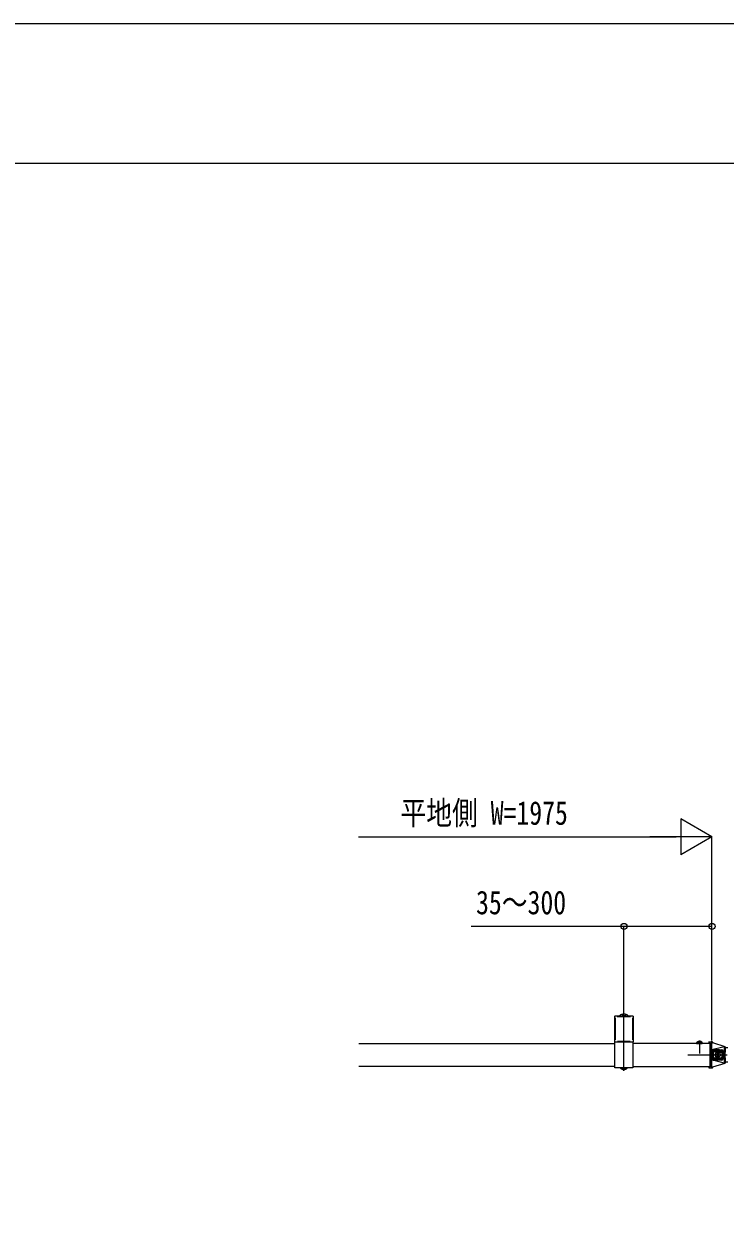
# Model space of a CAD drawing. Units: millimetres, scale not verified. Extents: x -4205 to 4205, y -2970 to 2970.
# Drawn here: x -1330 to -352, y 1296 to 2970 of the extents above; entities that cross this region are included whole.
import ezdxf
from ezdxf.enums import TextEntityAlignment as Align

# ---------------------------------------------------------------- set-up
doc = ezdxf.new("R2010")
doc.units = ezdxf.units.MM
doc.header["$LTSCALE"] = 12
for name, color, linetype in [('0-4_YKK_A1', 4, 'Continuous'), ('0-5_YKK_D', 6, 'Continuous'), ('0-6_YKK_ZWAK', 7, 'Continuous')]:
    doc.layers.add(name, color=color, linetype=linetype)
doc.styles.add('ＭＳ ゴシック', font='')
doc.styles.get('ＭＳ ゴシック').set_extended_font_data('MS Gothic')

msp = doc.modelspace()

# ---------------------------------------------------------------- linework, layer by layer
at = {"layer": '0-4_YKK_A1'}
for p, q in [((-505.52, 1548.9), (-505.52, 1584.5)), ((-505.02, 1585), (-480.42, 1585)), ((-504.52, 1551.41), (-504.52, 1582.41)), ((-502.22, 1584), (-483.31, 1584)), ((-498.62, 1585.21), (-486.82, 1585.21)), ((-498.62, 1585), (-498.62, 1585.21)), ((-495.17, 1587.42), (-493.99, 1585)), ((-492.72, 1508.4), (-492.72, 1589.3)), ((-490.27, 1587.42), (-491.44, 1585)), ((-486.82, 1585), (-486.82, 1585.21)), ((-480.92, 1582.3), (-480.92, 1551.41)), ((-479.92, 1584.5), (-479.92, 1548.9)), ((-862.98, 1546.6), (-505.22, 1546.6)), ((-480.42, 1548.4), (-505.02, 1548.4)), ((-484.1, 1549.4), (-501.82, 1549.4)), ((-372.22, 1546.6), (-480.22, 1546.6)), ((-391.22, 1547.1), (-391.07, 1547.9)), ((-391.22, 1547.1), (-383.22, 1547.1)), ((-391.22, 1547.1), (-391.13, 1546.6)), ((-391.13, 1546.6), (-383.3, 1546.6)), ((-387.22, 1550.8), (-387.22, 1532.49)), ((-383.22, 1547.1), (-383.36, 1547.9)), ((-383.22, 1547.1), (-383.3, 1546.6)), ((-374.22, 1548.53), (-374.22, 1546.6)), ((-374.22, 1547.5), (-373.92, 1547.48)), ((-373.92, 1547.48), (-371.72, 1547.35)), ((-369, 1548.53), (-373.9, 1548.83)), ((-372.22, 1514.6), (-372.22, 1546.6)), ((-371.72, 1547.35), (-371.72, 1537.2)), ((-369.72, 1511.49), (-369.72, 1549.82)), ((-352.81, 1542), (-352.81, 1534.6)), ((-351.52, 1542), (-352.81, 1542)), ((-351.52, 1542), (-351.52, 1534.6)), ((-347.4, 1540.3), (-351.52, 1540.3)), ((-403.22, 1530.6), (-348.51, 1530.6)), ((-352.81, 1519.2), (-371.72, 1524)), ((-371.72, 1524), (-371.72, 1513.85)), ((-369.72, 1526.93), (-369.72, 1534.27)), ((-369.67, 1534.42), (-367.8, 1537.46)), ((-367.8, 1523.74), (-369.67, 1526.78)), ((-369.02, 1527.13), (-369.02, 1534.07)), ((-368.67, 1531.1), (-369.02, 1531.1)), ((-369.02, 1530.1), (-368.67, 1530.1)), ((-368.97, 1534.22), (-367.41, 1536.76)), ((-367.41, 1524.44), (-368.97, 1526.98)), ((-368.82, 1534.1), (-367.22, 1536.7)), ((-368.67, 1534.06), (-368.82, 1534.1)), ((-368.82, 1531.1), (-368.82, 1534.1)), ((-368.82, 1527.1), (-368.82, 1530.1)), ((-368.67, 1527.14), (-368.82, 1527.1)), ((-367.22, 1524.5), (-368.82, 1527.1)), ((-368.67, 1534.06), (-368.67, 1531.1)), ((-368.67, 1527.14), (-367.13, 1524.65)), ((-368.14, 1527.29), (-368.14, 1533.91)), ((-366.84, 1525.17), (-368.14, 1527.29)), ((-367.55, 1537.6), (-355.88, 1537.6)), ((-355.88, 1523.6), (-367.55, 1523.6)), ((-367.22, 1536.7), (-366.22, 1536.7)), ((-367.13, 1536.55), (-367.22, 1536.7)), ((-367.13, 1524.65), (-367.22, 1524.5)), ((-366.22, 1524.5), (-367.22, 1524.5)), ((-367.16, 1536.9), (-356.27, 1536.9)), ((-356.27, 1524.3), (-367.16, 1524.3)), ((-366.84, 1525.17), (-367.13, 1524.65)), ((-367.13, 1524.65), (-366.22, 1524.65)), ((-356.59, 1525.17), (-366.84, 1525.17)), ((-366.22, 1536.9), (-366.22, 1536.55)), ((-366.22, 1524.65), (-366.22, 1524.3)), ((-365.22, 1536.55), (-365.22, 1536.9)), ((-365.22, 1536.7), (-358.22, 1536.7)), ((-358.22, 1536.55), (-365.22, 1536.55)), ((-365.22, 1524.65), (-358.22, 1524.65)), ((-365.22, 1524.3), (-365.22, 1524.65)), ((-358.22, 1524.5), (-365.22, 1524.5)), ((-362.98, 1530.18), (-363.82, 1530.18)), ((-361.72, 1534.6), (-353.02, 1534.6)), ((-361.72, 1526.6), (-353.02, 1526.6)), ((-360.46, 1531.02), (-359.62, 1531.02)), ((-358.22, 1536.9), (-358.22, 1536.55)), ((-358.22, 1524.65), (-358.22, 1524.3)), ((-357.22, 1536.55), (-357.22, 1536.9)), ((-357.22, 1536.7), (-356.22, 1536.7)), ((-356.3, 1536.55), (-357.22, 1536.55)), ((-357.22, 1524.65), (-356.3, 1524.65)), ((-357.22, 1524.3), (-357.22, 1524.65)), ((-356.3, 1536.55), (-356.59, 1536.03)), ((-355.29, 1527.29), (-356.59, 1525.17)), ((-356.3, 1536.55), (-356.22, 1536.7)), ((-356.22, 1536.7), (-354.62, 1534.1)), ((-354.62, 1527.1), (-356.22, 1524.5)), ((-356.02, 1536.76), (-354.46, 1534.22)), ((-354.46, 1526.98), (-356.02, 1524.44)), ((-355.63, 1537.46), (-353.76, 1534.42)), ((-353.76, 1526.78), (-355.63, 1523.74)), ((-355.29, 1533.91), (-355.29, 1527.29)), ((-354.76, 1534.06), (-354.62, 1534.1)), ((-354.76, 1531.1), (-354.76, 1534.06)), ((-354.42, 1531.1), (-354.76, 1531.1)), ((-354.76, 1530.1), (-354.42, 1530.1)), ((-354.76, 1527.14), (-354.62, 1527.1)), ((-354.62, 1534.1), (-354.62, 1531.1)), ((-354.62, 1530.1), (-354.62, 1527.1)), ((-354.42, 1534.07), (-354.42, 1527.13)), ((-353.72, 1534.27), (-353.72, 1526.93)), ((-353.67, 1534.7), (-353.63, 1534.7)), ((-353.63, 1526.5), (-353.67, 1526.5)), ((-351.52, 1534.6), (-353.64, 1534.6)), ((-353.5, 1528.5), (-353.5, 1532.7)), ((-353.02, 1534.6), (-351.52, 1534.6)), ((-353.02, 1526.6), (-351.52, 1526.6)), ((-352.81, 1526.6), (-352.81, 1519.2)), ((-351.52, 1532.6), (-351.52, 1534.6)), ((-351.52, 1526.6), (-351.52, 1519.2)), ((-505.22, 1514.6), (-862.98, 1514.6)), ((-497.42, 1512.5), (-497.42, 1511.99)), ((-488.02, 1511.99), (-497.42, 1511.99)), ((-494.82, 1510.35), (-493.87, 1512.29)), ((-490.62, 1510.35), (-491.57, 1512.29)), ((-488.02, 1512.5), (-488.02, 1511.99)), ((-480.22, 1514.6), (-372.22, 1514.6)), ((-374.22, 1514.6), (-374.22, 1512.67)), ((-374.22, 1513.7), (-371.72, 1513.85)), ((-373.9, 1512.37), (-369, 1512.67)), ((-368.72, 1513.67), (-368.72, 1513.85)), ((-368.72, 1512.97), (-368.72, 1513.67)), ((-351.52, 1519.2), (-352.81, 1519.2)), ((-351.52, 1520.9), (-347.4, 1520.9))]:
    msp.add_line(p, q, dxfattribs=at)
for points in [[(-480.22, 1548.44), (-480.22, 1512.5), (-505.22, 1512.5), (-505.22, 1548.44)], [(-389.52, 1549.08), (-388.36, 1546.76), (-387.22, 1546.15)], [(-384.92, 1549.08), (-386.07, 1546.76), (-387.22, 1546.15)], [(-352.81, 1542), (-371.72, 1537.2), (-371.72, 1524)], [(-351.52, 1542), (-368.72, 1547.35), (-369.02, 1547.13)], [(-368.72, 1547.35), (-368.72, 1547.53), (-368.72, 1548.23)], [(-367.13, 1536.55), (-368.67, 1534.06), (-368.14, 1533.91), (-366.84, 1536.03)], [(-368.67, 1530.1), (-368.67, 1527.14), (-368.14, 1527.29)], [(-367.71, 1537.92), (-366.4, 1537.91), (-365.08, 1537.91), (-362.4, 1537.9), (-359.08, 1537.89), (-355.74, 1537.88)], [(-366.22, 1536.55), (-367.13, 1536.55), (-366.84, 1536.03), (-356.59, 1536.03)], [(-363.82, 1530.18), (-363.82, 1531.02), (-362.98, 1531.02)], [(-362.14, 1531.86), (-362.14, 1532.7), (-361.3, 1532.7), (-361.3, 1531.86)], [(-361.3, 1529.34), (-361.3, 1528.5), (-362.14, 1528.5), (-362.14, 1529.34)], [(-359.62, 1531.02), (-359.62, 1530.18), (-360.46, 1530.18)], [(-356.3, 1524.65), (-356.22, 1524.5), (-357.22, 1524.5)], [(-356.59, 1536.03), (-355.29, 1533.91), (-354.76, 1534.06), (-356.3, 1536.55)], [(-356.59, 1525.17), (-356.3, 1524.65), (-354.76, 1527.14)], [(-355.29, 1527.29), (-354.76, 1527.14), (-354.76, 1530.1)], [(-353.64, 1526.6), (-351.52, 1526.6), (-351.52, 1528.6), (-351.52, 1532.6)], [(-369.02, 1514.07), (-368.72, 1513.85), (-351.52, 1519.2)], [(-355.74, 1523.32), (-359.36, 1523.31), (-362.96, 1523.3), (-365.35, 1523.29), (-367.71, 1523.28)]]:
    msp.add_lwpolyline(points, dxfattribs=at)
msp.add_lwpolyline([(-367.52, 1527.47), (-367.52, 1533.73), (-366.49, 1535.4), (-356.94, 1535.4), (-355.92, 1533.73), (-355.92, 1527.47), (-356.94, 1525.8), (-366.49, 1525.8)], close=True, dxfattribs=at)
msp.add_circle((-361.72, 1530.6), 3.5, dxfattribs=at)
for centre, radius, start, end in [((-505.02, 1584.5), 0.5, 90, 180), ((-492.72, 1579.78), 8.02, 42.61678, 137.38322), ((-480.42, 1584.5), 0.5, 0, 90), ((-505.02, 1548.9), 0.5, 180, 270), ((-480.42, 1548.9), 0.5, 270, 0), ((-390.19, 1547.75), 0.9, 122.05588, 170), ((-387.22, 1543), 6.5, 57.94412, 122.05588), ((-384.24, 1547.75), 0.9, 10, 57.94412), ((-373.92, 1548.53), 0.3, 86.5, 180), ((-369.02, 1548.23), 0.3, 0, 86.5), ((-369.71, 1534.34), 0.3, 148.29983, 179.99874), ((-369.73, 1534.34), 0.281, 159.74864, 180.35108), ((-369.71, 1526.86), 0.304, 179.26631, 209.78616), ((-369.71, 1526.86), 0.3, 180.00126, 211.70017), ((-369.42, 1534.27), 0.3, 148.3925, 180), ((-369.42, 1526.93), 0.3, 180, 211.6075), ((-368.72, 1534.07), 0.3, 148.3925, 180), ((-368.72, 1527.13), 0.3, 180, 211.6075), ((-367.71, 1537.62), 0.3, 90.00258, 148.29599), ((-367.74, 1537.64), 0.27, 111.43159, 149.04875), ((-367.55, 1537.3), 0.3, 90, 148.3925), ((-367.55, 1523.9), 0.3, 211.6075, 270), ((-367.16, 1536.6), 0.3, 90, 148.3925), ((-367.16, 1524.6), 0.3, 211.6075, 270), ((-361.72, 1530.6), 4, 90, 270), ((-362.98, 1531.86), 0.84, 270, 0), ((-362.98, 1529.34), 0.84, 0, 90), ((-360.46, 1531.86), 0.84, 180, 270), ((-360.46, 1529.34), 0.84, 90, 180), ((-356.27, 1536.6), 0.3, 31.6075, 90), ((-356.27, 1524.6), 0.3, 270, 328.3925), ((-355.88, 1537.3), 0.3, 31.6075, 90), ((-355.88, 1523.9), 0.3, 270, 328.3925), ((-355.74, 1537.58), 0.3, 31.70401, 89.99742), ((-355.77, 1537.54), 0.351, 28.02541, 56.71572), ((-354.72, 1534.07), 0.3, 0, 31.6075), ((-354.72, 1527.13), 0.3, 328.3925, 0), ((-354.02, 1534.27), 0.3, 0, 31.6075), ((-354.02, 1526.93), 0.3, 328.3925, 0), ((-492.72, 1516.55), 6.55, 224.12696, 315.87304), ((-373.92, 1512.67), 0.3, 180, 273.5), ((-369.02, 1512.97), 0.3, 273.5, 0), ((-367.71, 1523.59), 0.302, 212.26742, 238.87438), ((-367.71, 1523.58), 0.3, 211.70401, 269.99742), ((-355.74, 1523.62), 0.3, 270.00258, 328.29599), ((-355.73, 1523.62), 0.288, 292.99224, 332.06617)]:
    msp.add_arc(centre, radius, start, end, dxfattribs=at)
for centre, major_axis, ratio, start_param, end_param in [((-370.07, 1530.6), (0, -7.8), 0.008727, 1.0719719, 2.0696208), ((-371.56, 1532.03), (-4.57, -7.4), 0.007331, 1.914912, 2.4612995), ((-371.56, 1529.17), (4.57, -7.4), 0.007331, 0.6802932, 1.2266807), ((-349.9, 1528.85), (7.86, -12.73), 0.007331, 3.9382359, 4.2303704), ((-349.9, 1532.35), (-7.86, -12.73), 0.007331, 5.1944075, 5.4865421), ((-352.43, 1532.7), (1.24, -2), 0.007425, 3.1370065, 3.6860135), ((-352.43, 1528.5), (-1.24, -2), 0.007425, 5.7387644, 6.2877714), ((-353.49, 1532.7), (0, -2), 0.008727, 3.6905996, 4.712389), ((-353.49, 1528.5), (0, -2), 0.008727, 4.712389, 5.7341783)]:
    msp.add_ellipse(centre, major_axis=major_axis, ratio=ratio, start_param=start_param, end_param=end_param, dxfattribs=at)
at = {"layer": '0-5_YKK_D'}
for p, q in [((-369.72, 1835), (-413.02, 1860)), ((-413.02, 1860), (-413.02, 1810)), ((-863.16, 1835), (-419.72, 1835)), ((-369.72, 1835), (-456.32, 1835)), ((-369.72, 1835), (-413.02, 1810)), ((-369.72, 1550.82), (-369.72, 1836)), ((-492.72, 1587.31), (-492.72, 1711)), ((-369.72, 1550.82), (-369.72, 1711))]:
    msp.add_line(p, q, dxfattribs=at)
msp.add_lwpolyline([(-369.72, 1710), (-492.72, 1710), (-706.12, 1710)], dxfattribs=at)
for centre in [(-492.72, 1710), (-369.72, 1710)]:
    msp.add_circle(centre, 4.25, dxfattribs=at)
at = {"layer": '0-6_YKK_ZWAK'}
msp.add_line((3895.02, 2775), (-3904.98, 2775), dxfattribs=at)
msp.add_lwpolyline([(-4205, -2970), (4205, -2970), (4205, 2970), (-4205, 2970)], close=True, dxfattribs=at)

# ---------------------------------------------------------------- texts
at = {"layer": '0-5_YKK_D', "style": 'ＭＳ ゴシック', "width": 0.8}
for s, p in [('平地側 W=1975', (-804.64, 1842)), ('35～300', (-699.12, 1717))]:
    msp.add_text(s, height=32.99, dxfattribs=at).set_placement(p, align=Align.BOTTOM_LEFT)

doc.saveas('drawing.dxf')
